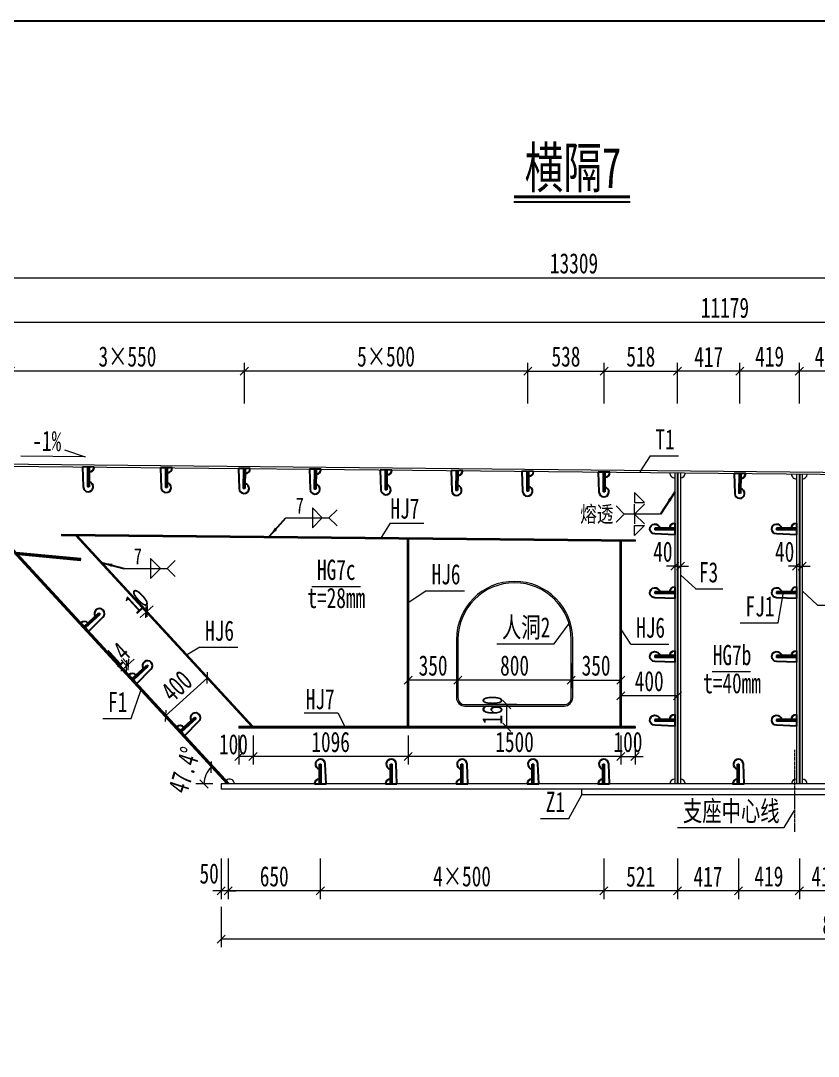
# Model space of a CAD drawing. Header units: millimetres. Extents: x -89049 to 410567, y -307459 to -100425.
# Drawn here: x 194195 to 199822, y -120363 to -113054 of the extents above; entities that cross this region are included whole.
import ezdxf
from ezdxf.enums import TextEntityAlignment as Align

# ---------------------------------------------------------------- set-up
doc = ezdxf.new("R2010")
doc.units = ezdxf.units.MM
doc.linetypes.add('CENTER2', pattern=[28.575, 19.05, -3.175, 3.175, -3.175])
doc.layers.get('Defpoints').update_dxf_attribs({"color": 8})
for name, color, linetype, lineweight in [('Dim', 4, 'Continuous', 15), ('中心线', 2, 'CENTER2', 15), ('文字', 7, 'Continuous', 15), ('标注线及字体', 2, 'Continuous', 15), ('细实线', 4, 'Continuous', 15), ('钢板粗线', 1, 'Continuous', 25), ('钢板细线', 6, 'Continuous', 15)]:
    doc.layers.add(name, color=color, linetype=linetype, lineweight=lineweight)
doc.layers.add('Text', color=4, linetype='Continuous')
doc.styles.add('111', font='', dxfattribs={"width": 0.7})
doc.styles.add('BM_Dim', font='', dxfattribs={"width": 0.85})
doc.styles.add('SMEDI', font='', dxfattribs={"width": 0.75})
doc.styles.get("Standard").update_dxf_attribs({"font": ''})
doc.styles.get('111').set_extended_font_data('仿宋_GB2312')
doc.styles.get('BM_Dim').set_extended_font_data('仿宋_GB2312')
doc.styles.get('SMEDI').set_extended_font_data('仿宋_GB2312')
doc.styles.get('Standard').set_extended_font_data('仿宋_GB2312')
doc.dimstyles.new('200', dxfattribs={"dimscale": 0, "dimtxt": 2.5, "dimasz": 1, "dimexe": 1, "dimexo": 1, "dimgap": 0.6, "dimtad": 1, "dimdec": 0, "dimdsep": 46, "dimtxsty": '111', "dimblk": 'OBLIQUE', "dimcen": 0, "dimclrd": 4, "dimclre": 4, "dimclrt": 4, "dimadec": 1, "dimazin": 2, "dimtfac": 1, "dimtdec": 0, "dimtix": 1, "dimtmove": 2, "dimatfit": 3, "dimfxl": 4, "dimfxlon": 1, "dimtolj": 1, "dimlwd": -1, "dimlwe": -1, "dimarcsym": 0})
doc.dimstyles.new('MSteel_1.0_1.0', dxfattribs={"dimtxt": 3, "dimasz": 1.2, "dimexe": 1, "dimexo": 1, "dimgap": 1, "dimtad": 3, "dimtoh": 1, "dimdec": 0, "dimzin": 0, "dimdsep": 46, "dimtxsty": 'Standard', "dimblk": 'ARCHTICK', "dimcen": 0.09, "dimclrd": 3, "dimclre": 3, "dimadec": 0, "dimazin": 0, "dimtfac": 1, "dimtdec": 4, "dimtofl": 0, "dimtmove": 0, "dimatfit": 3, "dimfxl": 1, "dimtolj": 1, "dimtzin": 0, "dimarcsym": 0})

# ---------------------------------------------------------------- blocks, each defined once
blk = doc.blocks.new('_Oblique')
at = {"color": 0, "linetype": 'ByBlock', "lineweight": -2}
blk.add_line((-0.5, -0.5), (0.5, 0.5), dxfattribs=at)
blk = doc.blocks.new('*D4914')
at = {"layer": 'Defpoints', "color": 0}
for p in [(204754.7, -115182.8), (193572.4, -116176.6), (204754.7, -116183.5)]:
    blk.add_point(p, dxfattribs=at)
at = {"layer": '细实线', "color": 4}
for p, q in [((193572.4, -115411.4), (193572.4, -115125.7)), ((193572.4, -115182.8), (204754.7, -115182.8)), ((204754.7, -115411.4), (204754.7, -115125.7))]:
    blk.add_line(p, q, dxfattribs=at)
at = {"layer": '细实线', "color": 4, "xscale": 57.14285714285715, "yscale": 57.14285714285715, "zscale": 57.14285714285715, "rotation": 180}
blk.add_blockref('_Oblique', (193572.4, -115182.8), dxfattribs=at)
at = {"layer": '细实线', "color": 4, "xscale": 57.14285714285715, "yscale": 57.14285714285715, "zscale": 57.14285714285715}
blk.add_blockref('_Oblique', (204754.7, -115182.8), dxfattribs=at)
at = {"layer": '细实线', "color": 4, "insert": (199163.6, -115080.6), "char_height": 142.86, "attachment_point": 5, "style": '111'}
blk.add_mtext('\\A1;11179', dxfattribs=at)
blk = doc.blocks.new('*D4915')
at = {"layer": 'Defpoints', "color": 0}
for p in [(198829.2, -118763.4), (199258.7, -118763.4), (198829.2, -119195.8)]:
    blk.add_point(p, dxfattribs=at)
at = {"layer": '细实线', "color": 4}
for p, q in [((198829.2, -118967.2), (198829.2, -119252.9)), ((199258.7, -118967.2), (199258.7, -119252.9)), ((199258.7, -119195.8), (198829.2, -119195.8))]:
    blk.add_line(p, q, dxfattribs=at)
at = {"layer": '细实线', "color": 4, "xscale": 57.14285714285715, "yscale": 57.14285714285715, "zscale": 57.14285714285715, "rotation": 180}
blk.add_blockref('_Oblique', (198829.2, -119195.8), dxfattribs=at)
at = {"layer": '细实线', "color": 4, "xscale": 57.14285714285715, "yscale": 57.14285714285715, "zscale": 57.14285714285715}
blk.add_blockref('_Oblique', (199258.7, -119195.8), dxfattribs=at)
at = {"layer": '细实线', "color": 4, "insert": (199044, -119095.1), "char_height": 142.86, "attachment_point": 5, "style": '111'}
blk.add_mtext('\\A1;417', dxfattribs=at)
blk = doc.blocks.new('*D4916')
at = {"layer": 'Defpoints', "color": 0}
for p in [(195608.3, -118844.1), (204365.9, -118844.1), (195608.3, -119536.5)]:
    blk.add_point(p, dxfattribs=at)
at = {"layer": '细实线', "color": 4}
for p, q in [((195608.3, -119308), (195608.3, -119593.7)), ((204365.9, -119308), (204365.9, -119593.7)), ((204365.9, -119536.5), (195608.3, -119536.5))]:
    blk.add_line(p, q, dxfattribs=at)
at = {"layer": '细实线', "color": 4, "xscale": 57.14285714285715, "yscale": 57.14285714285715, "zscale": 57.14285714285715, "rotation": 180}
blk.add_blockref('_Oblique', (195608.3, -119536.5), dxfattribs=at)
at = {"layer": '细实线', "color": 4, "xscale": 57.14285714285715, "yscale": 57.14285714285715, "zscale": 57.14285714285715}
blk.add_blockref('_Oblique', (204365.9, -119536.5), dxfattribs=at)
at = {"layer": '细实线', "color": 4, "insert": (199987.1, -119434.3), "char_height": 142.86, "attachment_point": 5, "style": '111'}
blk.add_mtext('\\A1;8755', dxfattribs=at)
blk = doc.blocks.new('*D4917')
at = {"layer": 'Defpoints', "color": 0}
for p in [(195733.6, -118041), (195833.6, -118041), (195733.6, -118247.3)]:
    blk.add_point(p, dxfattribs=at)
at = {"layer": '细实线', "color": 4}
for p, q in [((195733.6, -118098.2), (195733.6, -118304.5)), ((195833.6, -118098.2), (195833.6, -118304.5)), ((195833.6, -118247.3), (195733.6, -118247.3))]:
    blk.add_line(p, q, dxfattribs=at)
at = {"layer": '细实线', "color": 4, "xscale": 57.14285714285715, "yscale": 57.14285714285715, "zscale": 57.14285714285715, "rotation": 180}
blk.add_blockref('_Oblique', (195733.6, -118247.3), dxfattribs=at)
at = {"layer": '细实线', "color": 4, "xscale": 57.14285714285715, "yscale": 57.14285714285715, "zscale": 57.14285714285715}
blk.add_blockref('_Oblique', (195833.6, -118247.3), dxfattribs=at)
at = {"layer": '细实线', "color": 4, "insert": (195695.6, -118161.6), "char_height": 142.86, "attachment_point": 5, "style": '111'}
blk.add_mtext('\\A1;100', dxfattribs=at)
blk = doc.blocks.new('*D4919')
at = {"layer": 'Defpoints', "color": 0}
for p in [(198308.6, -118763.4), (198829.2, -118763.4), (198308.6, -119195.8)]:
    blk.add_point(p, dxfattribs=at)
at = {"layer": '细实线', "color": 4}
for p, q in [((198308.6, -118967.2), (198308.6, -119252.9)), ((198829.2, -118967.2), (198829.2, -119252.9)), ((198829.2, -119195.8), (198308.6, -119195.8))]:
    blk.add_line(p, q, dxfattribs=at)
at = {"layer": '细实线', "color": 4, "xscale": 57.14285714285715, "yscale": 57.14285714285715, "zscale": 57.14285714285715, "rotation": 180}
blk.add_blockref('_Oblique', (198308.6, -119195.8), dxfattribs=at)
at = {"layer": '细实线', "color": 4, "xscale": 57.14285714285715, "yscale": 57.14285714285715, "zscale": 57.14285714285715}
blk.add_blockref('_Oblique', (198829.2, -119195.8), dxfattribs=at)
at = {"layer": '细实线', "color": 4, "insert": (198568.9, -119095.1), "char_height": 142.86, "attachment_point": 5, "style": '111'}
blk.add_mtext('\\A1;521', dxfattribs=at)
blk = doc.blocks.new('14-160加劲 有过焊孔')
at = {"layer": 'Defpoints'}
blk.add_line((38609.4, 31489.3), (38609.4, 31629.3), dxfattribs=at)
at = {"layer": '钢板粗线', "color": 7}
for p, q in [((38603.4, 31489.3), (38603.4, 31629.3)), ((38603.4, 31629.3), (38615.4, 31629.3)), ((38615.4, 31489.3), (38615.4, 31629.3)), ((38650.4, 31489.3), (38644.3, 31630.8)), ((38568.4, 31489.3), (38650.4, 31489.3))]:
    blk.add_line(p, q, dxfattribs=at)
for centre, start, end in [((38609.4, 31629.3), 2.44105, 260.12911), ((38603.4, 31489.3), 90, 180)]:
    blk.add_arc(centre, 35, start, end, dxfattribs=at)
blk = doc.blocks.new('*D4921')
at = {"layer": 'Defpoints', "color": 0}
for p in [(194952.5, -117597.4), (194953, -117618.7), (194963.3, -117609.3)]:
    blk.add_point(p, dxfattribs=at)
at = {"layer": '细实线', "color": 4}
for p, q in [((194942.1, -117606.8), (194903.7, -117564.6)), ((194952.5, -117597.4), (194914, -117555.2)), ((194952.5, -117597.4), (194994.8, -117559)), ((194942.1, -117606.8), (194899.9, -117645.3)), ((194942.1, -117606.8), (194952.5, -117597.4))]:
    blk.add_line(p, q, dxfattribs=at)
at = {"layer": '细实线', "color": 4, "xscale": 57.14285714285715, "yscale": 57.14285714285715, "zscale": 57.14285714285715}
for p, rotation in [((194942.1, -117606.8), 42.30941180379739), ((194952.5, -117597.4), 222.3094118037974)]:
    blk.add_blockref('_Oblique', p, dxfattribs=dict(at, rotation=rotation))
at = {"layer": '细实线', "color": 4, "insert": (194879.5, -117527.7), "char_height": 142.86, "attachment_point": 5, "rotation": 42.30941, "style": '111'}
blk.add_mtext('\\A1;14', dxfattribs=at)
blk = doc.blocks.new('*D4922')
at = {"layer": 'Defpoints', "color": 0}
for p in [(195086, -117221.8), (195096.6, -117248.3), (195104, -117241.6)]:
    blk.add_point(p, dxfattribs=at)
at = {"layer": '细实线', "color": 4}
for p, q in [((195078.6, -117228.5), (195036.4, -117267)), ((195078.6, -117228.5), (195040.1, -117186.3)), ((195086, -117221.8), (195047.5, -117179.5)), ((195078.6, -117228.5), (195086, -117221.8)), ((195086, -117221.8), (195128.3, -117183.3))]:
    blk.add_line(p, q, dxfattribs=at)
at = {"layer": '细实线', "color": 4, "xscale": 57.14285714285715, "yscale": 57.14285714285715, "zscale": 57.14285714285715}
for p, rotation in [((195078.6, -117228.5), 42.31909851144874), ((195086, -117221.8), 222.3190985114487)]:
    blk.add_blockref('_Oblique', p, dxfattribs=dict(at, rotation=rotation))
at = {"layer": '细实线', "color": 4, "insert": (195013.5, -117149.6), "char_height": 142.86, "attachment_point": 5, "rotation": 42.3191, "style": '111'}
blk.add_mtext('\\A1;10', dxfattribs=at)
blk = doc.blocks.new('*D4923')
at = {"layer": 'Defpoints', "color": 0}
for p in [(195511.6, -117691.1), (195552.5, -117736), (195256.8, -118005.2)]:
    blk.add_point(p, dxfattribs=at)
at = {"layer": '细实线', "color": 4}
for p, q in [((195514, -117693.7), (195473.1, -117648.8)), ((195215.9, -117960.3), (195511.6, -117691.1)), ((195218.3, -117962.9), (195177.4, -117918))]:
    blk.add_line(p, q, dxfattribs=at)
at = {"layer": '细实线', "color": 4, "xscale": 57.14285714285715, "yscale": 57.14285714285715, "zscale": 57.14285714285715}
for p, rotation in [((195511.6, -117691.1), 42.31909851127224), ((195215.9, -117960.3), 222.3190985112722)]:
    blk.add_blockref('_Oblique', p, dxfattribs=dict(at, rotation=rotation))
at = {"layer": '细实线', "color": 4, "insert": (195294.9, -117750.1), "char_height": 142.86, "attachment_point": 5, "rotation": 42.3191, "style": '111'}
blk.add_mtext('\\A1;400', dxfattribs=at)
blk = doc.blocks.new('*D4926')
at = {"layer": 'Defpoints', "color": 0}
for p in [(204754.7, -114869.5), (191442.4, -116169.7), (204754.7, -116183.5)]:
    blk.add_point(p, dxfattribs=at)
at = {"layer": '细实线', "color": 4}
for p, q in [((191442.4, -115098.1), (191442.4, -114812.4)), ((204754.7, -115098.1), (204754.7, -114812.4)), ((191442.4, -114869.5), (204754.7, -114869.5))]:
    blk.add_line(p, q, dxfattribs=at)
at = {"layer": '细实线', "color": 4, "xscale": 57.14285714285715, "yscale": 57.14285714285715, "zscale": 57.14285714285715, "rotation": 180}
blk.add_blockref('_Oblique', (191442.4, -114869.5), dxfattribs=at)
at = {"layer": '细实线', "color": 4, "xscale": 57.14285714285715, "yscale": 57.14285714285715, "zscale": 57.14285714285715}
blk.add_blockref('_Oblique', (204754.7, -114869.5), dxfattribs=at)
at = {"layer": '细实线', "color": 4, "insert": (198098.6, -114767.3), "char_height": 142.86, "attachment_point": 5, "style": '111'}
blk.add_mtext('\\A1;13309', dxfattribs=at)
blk = doc.blocks.new('*D4927')
at = {"layer": 'Defpoints', "color": 0}
for p in [(196929.2, -118041), (198429.2, -118041), (196929.2, -118247.3)]:
    blk.add_point(p, dxfattribs=at)
at = {"layer": '细实线', "color": 4}
for p, q in [((196929.2, -118098.2), (196929.2, -118304.5)), ((198429.2, -118098.2), (198429.2, -118304.5)), ((198429.2, -118247.3), (196929.2, -118247.3))]:
    blk.add_line(p, q, dxfattribs=at)
at = {"layer": '细实线', "color": 4, "xscale": 57.14285714285715, "yscale": 57.14285714285715, "zscale": 57.14285714285715, "rotation": 180}
blk.add_blockref('_Oblique', (196929.2, -118247.3), dxfattribs=at)
at = {"layer": '细实线', "color": 4, "xscale": 57.14285714285715, "yscale": 57.14285714285715, "zscale": 57.14285714285715}
blk.add_blockref('_Oblique', (198429.2, -118247.3), dxfattribs=at)
at = {"layer": '细实线', "color": 4, "insert": (197679.2, -118145.1), "char_height": 142.86, "attachment_point": 5, "style": '111'}
blk.add_mtext('\\A1;1500', dxfattribs=at)
blk = doc.blocks.new('*D4928')
at = {"layer": 'Defpoints', "color": 0}
for p in [(198429.2, -118041), (198529.2, -118041), (198529.2, -118247.3)]:
    blk.add_point(p, dxfattribs=at)
at = {"layer": '细实线', "color": 4}
for p, q in [((198429.2, -118098.2), (198429.2, -118304.5)), ((198529.2, -118098.2), (198529.2, -118304.5)), ((198429.2, -118247.3), (198372.1, -118247.3)), ((198429.2, -118247.3), (198529.2, -118247.3)), ((198529.2, -118247.3), (198586.3, -118247.3))]:
    blk.add_line(p, q, dxfattribs=at)
at = {"layer": '细实线', "color": 4, "xscale": 57.14285714285715, "yscale": 57.14285714285715, "zscale": 57.14285714285715}
blk.add_blockref('_Oblique', (198429.2, -118247.3), dxfattribs=at)
at = {"layer": '细实线', "color": 4, "xscale": 57.14285714285715, "yscale": 57.14285714285715, "zscale": 57.14285714285715, "rotation": 180}
blk.add_blockref('_Oblique', (198529.2, -118247.3), dxfattribs=at)
at = {"layer": '细实线', "color": 4, "insert": (198479.2, -118145.1), "char_height": 142.86, "attachment_point": 5, "style": '111'}
blk.add_mtext('\\A1;100', dxfattribs=at)
blk = doc.blocks.new('*D4929')
at = {"layer": 'Defpoints', "color": 0}
for p in [(198079.3, -117540.4), (198429.2, -117532.5), (198429.2, -117708)]:
    blk.add_point(p, dxfattribs=at)
at = {"layer": '细实线', "color": 4}
for p, q in [((198429.2, -117589.6), (198429.2, -117765.1)), ((198079.3, -117597.5), (198079.3, -117765.1)), ((198079.3, -117708), (198429.2, -117708))]:
    blk.add_line(p, q, dxfattribs=at)
at = {"layer": '细实线', "color": 4, "xscale": 57.14285714285715, "yscale": 57.14285714285715, "zscale": 57.14285714285715, "rotation": 180}
blk.add_blockref('_Oblique', (198079.3, -117708), dxfattribs=at)
at = {"layer": '细实线', "color": 4, "xscale": 57.14285714285715, "yscale": 57.14285714285715, "zscale": 57.14285714285715}
blk.add_blockref('_Oblique', (198429.2, -117708), dxfattribs=at)
at = {"layer": '细实线', "color": 4, "insert": (198254.3, -117605.7), "char_height": 142.86, "attachment_point": 5, "style": '111'}
blk.add_mtext('\\A1;350', dxfattribs=at)
blk = doc.blocks.new('*D4930')
at = {"layer": 'Defpoints', "color": 0}
for p in [(197279.3, -117540.6), (198079.3, -117534.3), (197279.3, -117708)]:
    blk.add_point(p, dxfattribs=at)
at = {"layer": '细实线', "color": 4}
for p, q in [((198079.3, -117591.5), (198079.3, -117765.1)), ((197279.3, -117597.8), (197279.3, -117765.1)), ((198079.3, -117708), (197279.3, -117708))]:
    blk.add_line(p, q, dxfattribs=at)
at = {"layer": '细实线', "color": 4, "xscale": 57.14285714285715, "yscale": 57.14285714285715, "zscale": 57.14285714285715, "rotation": 180}
blk.add_blockref('_Oblique', (197279.3, -117708), dxfattribs=at)
at = {"layer": '细实线', "color": 4, "xscale": 57.14285714285715, "yscale": 57.14285714285715, "zscale": 57.14285714285715}
blk.add_blockref('_Oblique', (198079.3, -117708), dxfattribs=at)
at = {"layer": '细实线', "color": 4, "insert": (197679.3, -117605.7), "char_height": 142.86, "attachment_point": 5, "style": '111'}
blk.add_mtext('\\A1;800', dxfattribs=at)
blk = doc.blocks.new('*D4931')
at = {"layer": 'Defpoints', "color": 0}
for p in [(196929.2, -117537.7), (197279.3, -117540.6), (196929.2, -117708)]:
    blk.add_point(p, dxfattribs=at)
at = {"layer": '细实线', "color": 4}
for p, q in [((196929.2, -117594.9), (196929.2, -117765.1)), ((197279.3, -117597.8), (197279.3, -117765.1)), ((197279.3, -117708), (196929.2, -117708))]:
    blk.add_line(p, q, dxfattribs=at)
at = {"layer": '细实线', "color": 4, "xscale": 57.14285714285715, "yscale": 57.14285714285715, "zscale": 57.14285714285715, "rotation": 180}
blk.add_blockref('_Oblique', (196929.2, -117708), dxfattribs=at)
at = {"layer": '细实线', "color": 4, "xscale": 57.14285714285715, "yscale": 57.14285714285715, "zscale": 57.14285714285715}
blk.add_blockref('_Oblique', (197279.3, -117708), dxfattribs=at)
at = {"layer": '细实线', "color": 4, "insert": (197104.3, -117605.7), "char_height": 142.86, "attachment_point": 5, "style": '111'}
blk.add_mtext('\\A1;350', dxfattribs=at)
blk = doc.blocks.new('*D4932')
at = {"layer": 'Defpoints', "color": 0}
for p in [(198429.2, -117555.7), (198829.2, -117588), (198429.2, -117818.1)]:
    blk.add_point(p, dxfattribs=at)
at = {"layer": '细实线', "color": 4}
for p, q in [((198429.2, -117612.9), (198429.2, -117875.3)), ((198829.2, -117645.1), (198829.2, -117875.3)), ((198829.2, -117818.1), (198429.2, -117818.1))]:
    blk.add_line(p, q, dxfattribs=at)
at = {"layer": '细实线', "color": 4, "xscale": 57.14285714285715, "yscale": 57.14285714285715, "zscale": 57.14285714285715, "rotation": 180}
blk.add_blockref('_Oblique', (198429.2, -117818.1), dxfattribs=at)
at = {"layer": '细实线', "color": 4, "xscale": 57.14285714285715, "yscale": 57.14285714285715, "zscale": 57.14285714285715}
blk.add_blockref('_Oblique', (198829.2, -117818.1), dxfattribs=at)
at = {"layer": '细实线', "color": 4, "insert": (198629.2, -117715.9), "char_height": 142.86, "attachment_point": 5, "style": '111'}
blk.add_mtext('\\A1;400', dxfattribs=at)
blk = doc.blocks.new('*D4952')
at = {"layer": 'Defpoints', "color": 0}
for p in [(194122.4, -115526.9), (194122.4, -116198.8), (195772.5, -116215.3)]:
    blk.add_point(p, dxfattribs=at)
at = {"layer": '细实线', "color": 4}
for p, q in [((194122.4, -115755.4), (194122.4, -115469.7)), ((195772.5, -115755.4), (195772.5, -115469.7)), ((195772.5, -115526.9), (194122.4, -115526.9))]:
    blk.add_line(p, q, dxfattribs=at)
at = {"layer": '细实线', "color": 4, "xscale": 57.14285714285715, "yscale": 57.14285714285715, "zscale": 57.14285714285715, "rotation": 180}
blk.add_blockref('_Oblique', (194122.4, -115526.9), dxfattribs=at)
at = {"layer": '细实线', "color": 4, "xscale": 57.14285714285715, "yscale": 57.14285714285715, "zscale": 57.14285714285715}
blk.add_blockref('_Oblique', (195772.5, -115526.9), dxfattribs=at)
at = {"layer": '细实线', "color": 4, "insert": (194947.5, -115424.6), "char_height": 142.86, "attachment_point": 5, "style": '111'}
blk.add_mtext('\\A1;3×550', dxfattribs=at)
blk = doc.blocks.new('12-140加劲 有过焊孔')
at = {"layer": 'Defpoints'}
blk.add_line((0, 0), (0, 140), dxfattribs=at)
at = {"layer": '钢板粗线', "color": 7}
for p, q in [((-6, 0), (-6, 140)), ((-6, 140), (6, 140)), ((6, 0), (6, 140)), ((41, 0), (35, 141.5)), ((-41, 0), (41, 0))]:
    blk.add_line(p, q, dxfattribs=at)
for centre, start, end in [((0, 140), 2.44105, 260.12911), ((-6, 0), 90, 180)]:
    blk.add_arc(centre, 35, start, end, dxfattribs=at)
blk = doc.blocks.new('*D4962')
at = {"layer": 'Defpoints', "color": 0}
for p in [(199668.5, -116849.5), (199708.5, -116856.8), (199708.5, -116904.4)]:
    blk.add_point(p, dxfattribs=at)
at = {"layer": '细实线', "color": 4}
for p, q in [((199668.5, -116904.4), (199611.4, -116904.4)), ((199668.5, -116904.4), (199668.5, -116961.5)), ((199668.5, -116904.4), (199708.5, -116904.4)), ((199708.5, -116904.4), (199708.5, -116961.5)), ((199708.5, -116904.4), (199765.7, -116904.4))]:
    blk.add_line(p, q, dxfattribs=at)
at = {"layer": '细实线', "color": 4, "xscale": 57.14285714285715, "yscale": 57.14285714285715, "zscale": 57.14285714285715}
blk.add_blockref('_Oblique', (199668.5, -116904.4), dxfattribs=at)
at = {"layer": '细实线', "color": 4, "xscale": 57.14285714285715, "yscale": 57.14285714285715, "zscale": 57.14285714285715, "rotation": 180}
blk.add_blockref('_Oblique', (199708.5, -116904.4), dxfattribs=at)
at = {"layer": '细实线', "color": 4, "insert": (199585, -116802.1), "char_height": 142.86, "attachment_point": 5, "style": '111'}
blk.add_mtext('\\A1;40', dxfattribs=at)
blk = doc.blocks.new('*D4964')
at = {"layer": 'Defpoints', "color": 0}
for p in [(199688.5, -118763.4), (200062.7, -118763.4), (199688.5, -119195.8)]:
    blk.add_point(p, dxfattribs=at)
at = {"layer": '细实线', "color": 4}
for p, q in [((199688.5, -118967.2), (199688.5, -119252.9)), ((200062.7, -118967.2), (200062.7, -119252.9)), ((200062.7, -119195.8), (199688.5, -119195.8))]:
    blk.add_line(p, q, dxfattribs=at)
at = {"layer": '细实线', "color": 4, "xscale": 57.14285714285715, "yscale": 57.14285714285715, "zscale": 57.14285714285715, "rotation": 180}
blk.add_blockref('_Oblique', (199688.5, -119195.8), dxfattribs=at)
at = {"layer": '细实线', "color": 4, "xscale": 57.14285714285715, "yscale": 57.14285714285715, "zscale": 57.14285714285715}
blk.add_blockref('_Oblique', (200062.7, -119195.8), dxfattribs=at)
at = {"layer": '细实线', "color": 4, "insert": (199875.6, -119093.5), "char_height": 142.86, "attachment_point": 5, "style": '111'}
blk.add_mtext('\\A1;419', dxfattribs=at)
blk = doc.blocks.new('*D4965')
at = {"layer": 'Defpoints', "color": 0}
for p in [(199258.7, -118763.4), (199688.5, -118763.4), (199258.7, -119195.8)]:
    blk.add_point(p, dxfattribs=at)
at = {"layer": '细实线', "color": 4}
for p, q in [((199258.7, -118967.2), (199258.7, -119252.9)), ((199688.5, -118967.2), (199688.5, -119252.9)), ((199688.5, -119195.8), (199258.7, -119195.8))]:
    blk.add_line(p, q, dxfattribs=at)
at = {"layer": '细实线', "color": 4, "xscale": 57.14285714285715, "yscale": 57.14285714285715, "zscale": 57.14285714285715, "rotation": 180}
blk.add_blockref('_Oblique', (199258.7, -119195.8), dxfattribs=at)
at = {"layer": '细实线', "color": 4, "xscale": 57.14285714285715, "yscale": 57.14285714285715, "zscale": 57.14285714285715}
blk.add_blockref('_Oblique', (199688.5, -119195.8), dxfattribs=at)
at = {"layer": '细实线', "color": 4, "insert": (199473.6, -119093.5), "char_height": 142.86, "attachment_point": 5, "style": '111'}
blk.add_mtext('\\A1;419', dxfattribs=at)
blk = doc.blocks.new('*D4966')
at = {"layer": 'Defpoints', "color": 0}
for p in [(195608.3, -118763.4), (195658.3, -118763.4), (195608.3, -119195.8)]:
    blk.add_point(p, dxfattribs=at)
at = {"layer": '细实线', "color": 4}
for p, q in [((195608.3, -118967.2), (195608.3, -119252.9)), ((195658.3, -118967.2), (195658.3, -119252.9)), ((195608.3, -119195.8), (195551.1, -119195.8)), ((195658.3, -119195.8), (195608.3, -119195.8)), ((195658.3, -119195.8), (195715.4, -119195.8))]:
    blk.add_line(p, q, dxfattribs=at)
at = {"layer": '细实线', "color": 4, "xscale": 57.14285714285715, "yscale": 57.14285714285715, "zscale": 57.14285714285715}
blk.add_blockref('_Oblique', (195608.3, -119195.8), dxfattribs=at)
at = {"layer": '细实线', "color": 4, "xscale": 57.14285714285715, "yscale": 57.14285714285715, "zscale": 57.14285714285715, "rotation": 180}
blk.add_blockref('_Oblique', (195658.3, -119195.8), dxfattribs=at)
at = {"layer": '细实线', "color": 4, "insert": (195524.2, -119073.4), "char_height": 142.86, "attachment_point": 5, "style": '111'}
blk.add_mtext('\\A1;50', dxfattribs=at)
blk = doc.blocks.new('*D4967')
at = {"layer": 'Defpoints', "color": 0}
for p in [(198809.2, -116849.5), (198849.2, -116856.8), (198849.2, -116904.4)]:
    blk.add_point(p, dxfattribs=at)
at = {"layer": '细实线', "color": 4}
for p, q in [((198809.2, -116904.4), (198752.1, -116904.4)), ((198809.2, -116904.4), (198809.2, -116961.5)), ((198809.2, -116904.4), (198849.2, -116904.4)), ((198849.2, -116904.4), (198849.2, -116961.5)), ((198849.2, -116904.4), (198906.3, -116904.4))]:
    blk.add_line(p, q, dxfattribs=at)
at = {"layer": '细实线', "color": 4, "xscale": 57.14285714285715, "yscale": 57.14285714285715, "zscale": 57.14285714285715}
blk.add_blockref('_Oblique', (198809.2, -116904.4), dxfattribs=at)
at = {"layer": '细实线', "color": 4, "xscale": 57.14285714285715, "yscale": 57.14285714285715, "zscale": 57.14285714285715, "rotation": 180}
blk.add_blockref('_Oblique', (198849.2, -116904.4), dxfattribs=at)
at = {"layer": '细实线', "color": 4, "insert": (198725.6, -116802.1), "char_height": 142.86, "attachment_point": 5, "style": '111'}
blk.add_mtext('\\A1;40', dxfattribs=at)
blk = doc.blocks.new('*D4968')
at = {"layer": 'Defpoints', "color": 0}
for p in [(195833.6, -118041), (196929.2, -118041), (195833.6, -118247.3)]:
    blk.add_point(p, dxfattribs=at)
at = {"layer": '细实线', "color": 4}
for p, q in [((195833.6, -118098.2), (195833.6, -118304.5)), ((196929.2, -118098.2), (196929.2, -118304.5)), ((196929.2, -118247.3), (195833.6, -118247.3))]:
    blk.add_line(p, q, dxfattribs=at)
at = {"layer": '细实线', "color": 4, "xscale": 57.14285714285715, "yscale": 57.14285714285715, "zscale": 57.14285714285715, "rotation": 180}
blk.add_blockref('_Oblique', (195833.6, -118247.3), dxfattribs=at)
at = {"layer": '细实线', "color": 4, "xscale": 57.14285714285715, "yscale": 57.14285714285715, "zscale": 57.14285714285715}
blk.add_blockref('_Oblique', (196929.2, -118247.3), dxfattribs=at)
at = {"layer": '细实线', "color": 4, "insert": (196381.4, -118145.1), "char_height": 142.86, "attachment_point": 5, "style": '111'}
blk.add_mtext('\\A1;1096', dxfattribs=at)
blk = doc.blocks.new('*D4973')
at = {"layer": 'Defpoints', "color": 0}
for p in [(195772.4, -115526.9), (195772.4, -116215.3), (197772.4, -116234.7)]:
    blk.add_point(p, dxfattribs=at)
at = {"layer": '细实线', "color": 4}
for p, q in [((195772.4, -115755.4), (195772.4, -115469.7)), ((197772.4, -115755.4), (197772.4, -115469.7)), ((197772.4, -115526.9), (195772.4, -115526.9))]:
    blk.add_line(p, q, dxfattribs=at)
at = {"layer": '细实线', "color": 4, "xscale": 57.14285714285715, "yscale": 57.14285714285715, "zscale": 57.14285714285715, "rotation": 180}
blk.add_blockref('_Oblique', (195772.4, -115526.9), dxfattribs=at)
at = {"layer": '细实线', "color": 4, "xscale": 57.14285714285715, "yscale": 57.14285714285715, "zscale": 57.14285714285715}
blk.add_blockref('_Oblique', (197772.4, -115526.9), dxfattribs=at)
at = {"layer": '细实线', "color": 4, "insert": (196772.4, -115424.6), "char_height": 142.86, "attachment_point": 5, "style": '111'}
blk.add_mtext('\\A1;5×500', dxfattribs=at)
blk = doc.blocks.new('*D4974')
at = {"layer": 'Defpoints', "color": 0}
for p in [(195658.3, -118763.4), (196308.6, -118763.4), (195658.3, -119195.8)]:
    blk.add_point(p, dxfattribs=at)
at = {"layer": '细实线', "color": 4}
for p, q in [((195658.3, -118967.2), (195658.3, -119252.9)), ((196308.6, -118967.2), (196308.6, -119252.9)), ((196308.6, -119195.8), (195658.3, -119195.8))]:
    blk.add_line(p, q, dxfattribs=at)
at = {"layer": '细实线', "color": 4, "xscale": 57.14285714285715, "yscale": 57.14285714285715, "zscale": 57.14285714285715, "rotation": 180}
blk.add_blockref('_Oblique', (195658.3, -119195.8), dxfattribs=at)
at = {"layer": '细实线', "color": 4, "xscale": 57.14285714285715, "yscale": 57.14285714285715, "zscale": 57.14285714285715}
blk.add_blockref('_Oblique', (196308.6, -119195.8), dxfattribs=at)
at = {"layer": '细实线', "color": 4, "insert": (195983.4, -119093.5), "char_height": 142.86, "attachment_point": 5, "style": '111'}
blk.add_mtext('\\A1;650', dxfattribs=at)
blk = doc.blocks.new('*D4975')
at = {"layer": 'Defpoints', "color": 0}
for p in [(196308.6, -118763.4), (198308.6, -118763.4), (196308.6, -119195.8)]:
    blk.add_point(p, dxfattribs=at)
at = {"layer": '细实线', "color": 4}
for p, q in [((196308.6, -118967.2), (196308.6, -119252.9)), ((198308.6, -118967.2), (198308.6, -119252.9)), ((198308.6, -119195.8), (196308.6, -119195.8))]:
    blk.add_line(p, q, dxfattribs=at)
at = {"layer": '细实线', "color": 4, "xscale": 57.14285714285715, "yscale": 57.14285714285715, "zscale": 57.14285714285715, "rotation": 180}
blk.add_blockref('_Oblique', (196308.6, -119195.8), dxfattribs=at)
at = {"layer": '细实线', "color": 4, "xscale": 57.14285714285715, "yscale": 57.14285714285715, "zscale": 57.14285714285715}
blk.add_blockref('_Oblique', (198308.6, -119195.8), dxfattribs=at)
at = {"layer": '细实线', "color": 4, "insert": (197308.6, -119093.5), "char_height": 142.86, "attachment_point": 5, "style": '111'}
blk.add_mtext('\\A1;4×500', dxfattribs=at)
blk = doc.blocks.new('*D4976')
at = {"layer": 'Defpoints', "color": 0}
for p in [(198829.2, -115526.9), (198310.8, -116240.1), (198829.2, -116258.1)]:
    blk.add_point(p, dxfattribs=at)
at = {"layer": '细实线', "color": 4}
for p, q in [((198310.8, -115755.4), (198310.8, -115469.7)), ((198829.2, -115755.4), (198829.2, -115469.7)), ((198310.8, -115526.9), (198829.2, -115526.9))]:
    blk.add_line(p, q, dxfattribs=at)
at = {"layer": '细实线', "color": 4, "xscale": 57.14285714285715, "yscale": 57.14285714285715, "zscale": 57.14285714285715, "rotation": 180}
blk.add_blockref('_Oblique', (198310.8, -115526.9), dxfattribs=at)
at = {"layer": '细实线', "color": 4, "xscale": 57.14285714285715, "yscale": 57.14285714285715, "zscale": 57.14285714285715}
blk.add_blockref('_Oblique', (198829.2, -115526.9), dxfattribs=at)
at = {"layer": '细实线', "color": 4, "insert": (198570, -115424.6), "char_height": 142.86, "attachment_point": 5, "style": '111'}
blk.add_mtext('\\A1;518', dxfattribs=at)
blk = doc.blocks.new('*D4983')
at = {"layer": 'Defpoints', "color": 0}
for p in [(198310.8, -115526.9), (197772.4, -116234.7), (198310.8, -116240.1)]:
    blk.add_point(p, dxfattribs=at)
at = {"layer": '细实线', "color": 4}
for p, q in [((197772.4, -115755.4), (197772.4, -115469.7)), ((198310.8, -115755.4), (198310.8, -115469.7)), ((197772.4, -115526.9), (198310.8, -115526.9))]:
    blk.add_line(p, q, dxfattribs=at)
at = {"layer": '细实线', "color": 4, "xscale": 57.14285714285715, "yscale": 57.14285714285715, "zscale": 57.14285714285715, "rotation": 180}
blk.add_blockref('_Oblique', (197772.4, -115526.9), dxfattribs=at)
at = {"layer": '细实线', "color": 4, "xscale": 57.14285714285715, "yscale": 57.14285714285715, "zscale": 57.14285714285715}
blk.add_blockref('_Oblique', (198310.8, -115526.9), dxfattribs=at)
at = {"layer": '细实线', "color": 4, "insert": (198041.6, -115424.6), "char_height": 142.86, "attachment_point": 5, "style": '111'}
blk.add_mtext('\\A1;538', dxfattribs=at)
blk = doc.blocks.new('*D4984')
at = {"layer": 'Defpoints', "color": 0}
for p in [(199688.5, -115526.9), (199688.5, -116258.1), (200108.2, -116262.3)]:
    blk.add_point(p, dxfattribs=at)
at = {"layer": '细实线', "color": 4}
for p, q in [((199688.5, -115755.4), (199688.5, -115469.7)), ((200108.2, -115755.4), (200108.2, -115469.7)), ((200108.2, -115526.9), (199688.5, -115526.9))]:
    blk.add_line(p, q, dxfattribs=at)
at = {"layer": '细实线', "color": 4, "xscale": 57.14285714285715, "yscale": 57.14285714285715, "zscale": 57.14285714285715, "rotation": 180}
blk.add_blockref('_Oblique', (199688.5, -115526.9), dxfattribs=at)
at = {"layer": '细实线', "color": 4, "xscale": 57.14285714285715, "yscale": 57.14285714285715, "zscale": 57.14285714285715}
blk.add_blockref('_Oblique', (200108.2, -115526.9), dxfattribs=at)
at = {"layer": '细实线', "color": 4, "insert": (199898.3, -115424.6), "char_height": 142.86, "attachment_point": 5, "style": '111'}
blk.add_mtext('\\A1;419', dxfattribs=at)
blk = doc.blocks.new('*D4985')
at = {"layer": 'Defpoints', "color": 0}
for p in [(199268.9, -115526.9), (199268.9, -116258.1), (199688.5, -116262.3)]:
    blk.add_point(p, dxfattribs=at)
at = {"layer": '细实线', "color": 4}
for p, q in [((199268.9, -115755.4), (199268.9, -115469.7)), ((199688.5, -115755.4), (199688.5, -115469.7)), ((199688.5, -115526.9), (199268.9, -115526.9))]:
    blk.add_line(p, q, dxfattribs=at)
at = {"layer": '细实线', "color": 4, "xscale": 57.14285714285715, "yscale": 57.14285714285715, "zscale": 57.14285714285715, "rotation": 180}
blk.add_blockref('_Oblique', (199268.9, -115526.9), dxfattribs=at)
at = {"layer": '细实线', "color": 4, "xscale": 57.14285714285715, "yscale": 57.14285714285715, "zscale": 57.14285714285715}
blk.add_blockref('_Oblique', (199688.5, -115526.9), dxfattribs=at)
at = {"layer": '细实线', "color": 4, "insert": (199478.7, -115424.6), "char_height": 142.86, "attachment_point": 5, "style": '111'}
blk.add_mtext('\\A1;419', dxfattribs=at)
blk = doc.blocks.new('*D4986')
at = {"layer": 'Defpoints', "color": 0}
for p in [(198829.2, -115526.9), (198829.2, -116258.1), (199268.9, -116262.3)]:
    blk.add_point(p, dxfattribs=at)
at = {"layer": '细实线', "color": 4}
for p, q in [((198829.2, -115755.4), (198829.2, -115469.7)), ((199268.9, -115755.4), (199268.9, -115469.7)), ((199268.9, -115526.9), (198829.2, -115526.9))]:
    blk.add_line(p, q, dxfattribs=at)
at = {"layer": '细实线', "color": 4, "xscale": 57.14285714285715, "yscale": 57.14285714285715, "zscale": 57.14285714285715, "rotation": 180}
blk.add_blockref('_Oblique', (198829.2, -115526.9), dxfattribs=at)
at = {"layer": '细实线', "color": 4, "xscale": 57.14285714285715, "yscale": 57.14285714285715, "zscale": 57.14285714285715}
blk.add_blockref('_Oblique', (199268.9, -115526.9), dxfattribs=at)
at = {"layer": '细实线', "color": 4, "insert": (199049, -115426.2), "char_height": 142.86, "attachment_point": 5, "style": '111'}
blk.add_mtext('\\A1;417', dxfattribs=at)
blk = doc.blocks.new('全融透2')
at = {"layer": 'Dim'}
blk.add_line((0, 0), (-4.48, 0), dxfattribs=at)
for points in [[(-3.23, 2.65), (-3.23, 1.41), (-2, 1.41)], [(-3.23, -2.65), (-3.23, -1.41), (-2, -1.41)]]:
    blk.add_lwpolyline(points, close=True, dxfattribs=at)
for points in [[(-5.48, 1), (-4.48, 0), (-5.48, -1)], [(-2, 1.21), (-3.23, 0), (-3.23, 1.21)], [(-2, -1.21), (-3.23, 0), (-3.23, -1.21)]]:
    blk.add_lwpolyline(points, dxfattribs=at)
at = {"layer": 'Text', "style": 'SMEDI', "width": 0.75}
blk.add_text('熔透', height=2, dxfattribs=at).set_placement((-9.92, 0), align=Align.MIDDLE_LEFT)
blk = doc.blocks.new('_ArchTick')
at = {"color": 0, "linetype": 'ByBlock', "const_width": 0.15}
blk.add_lwpolyline([(-0.5, -0.5), (0.5, 0.5)], dxfattribs=at)
blk = doc.blocks.new('*D4987')
at = {"layer": 'Defpoints', "color": 0}
for p in [(197624.6, -117881), (197751.5, -117881), (197751.5, -118041)]:
    blk.add_point(p, dxfattribs=at)
at = {"layer": '细实线', "color": 4}
for p, q in [((197694.3, -117881), (197567.4, -117881)), ((197624.6, -118041), (197624.6, -117881)), ((197694.3, -118041), (197567.4, -118041))]:
    blk.add_line(p, q, dxfattribs=at)
at = {"layer": '细实线', "color": 4, "xscale": 57.14285714285715, "yscale": 57.14285714285715, "zscale": 57.14285714285715}
for p, rotation in [((197624.6, -117881), 90), ((197624.6, -118041), 270)]:
    blk.add_blockref('_Oblique', p, dxfattribs=dict(at, rotation=rotation))
at = {"layer": '细实线', "color": 4, "insert": (197522.3, -117919.1), "char_height": 142.86, "attachment_point": 5, "rotation": 90, "style": '111'}
blk.add_mtext('\\A1;160', dxfattribs=at)
blk = doc.blocks.new('*D4990')
at = {"layer": 'Defpoints', "color": 0}
for p in [(193593, -116209.3), (195490, -118413.2), (195608.3, -118441), (195648.7, -118441), (202721.6, -118441)]:
    blk.add_point(p, dxfattribs=at)
at = {"layer": '细实线', "color": 4}
blk.add_line((195551.1, -118441), (195430.4, -118441), dxfattribs=at)
blk.add_arc((195648.7, -118441), 161.2, 132.64892, 180, dxfattribs=at)
at = {"layer": '细实线', "color": 4, "xscale": 57.14285714285715, "yscale": 57.14285714285715, "zscale": 57.14285714285715}
for p, rotation in [((195539.5, -118322.5), 42.64891912976118), ((195487.5, -118441), 270)]:
    blk.add_blockref('_Oblique', p, dxfattribs=dict(at, rotation=rotation))
at = {"layer": '细实线', "color": 4, "insert": (195350, -118343.2), "char_height": 142.857, "attachment_point": 5, "rotation": 71.85434, "style": '111'}
blk.add_mtext('\\A1;47.4%%d', dxfattribs=at)
blk = doc.blocks.new('角焊缝2')
at = {"layer": 'Dim'}
blk.add_line((-3138.01, 370.22), (-3132.7, 370.22), dxfattribs=at)
blk.add_lwpolyline([(-3134.75, 371.45), (-3134.75, 368.99), (-3133.52, 370.22)], close=True, dxfattribs=at)
blk.add_lwpolyline([(-3131.7, 369.22), (-3132.7, 370.22), (-3131.7, 371.22)], dxfattribs=at)

msp = doc.modelspace()

# ---------------------------------------------------------------- linework, layer by layer
at = {"color": 4}
msp.add_line((197674.7, -114331.3), (198494.3, -114331.3), dxfattribs=at)
at = {"color": 6, "const_width": 20.6, "elevation": 0}
msp.add_lwpolyline([(197674.7, -114297.1), (198494.3, -114297.1)], dxfattribs=at)
at = {"layer": 'Defpoints'}
for p, q in [((193572.4, -116176.6), (195658.3, -118441)), ((194582.5, -116682.8), (195833.6, -118041)), ((194618.2, -116858.2), (194170.3, -116815.3))]:
    msp.add_line(p, q, dxfattribs=at)
at = {"layer": 'Defpoints', "color": 8}
for p, q in [((198829.2, -116245.3), (198829.2, -118441)), ((199688.5, -116253.5), (199688.5, -118441)), ((196929.2, -118041), (196929.2, -116706.3)), ((198429.2, -118041), (198429.2, -116721.3)), ((198529.2, -118041), (195733.6, -118041))]:
    msp.add_line(p, q, dxfattribs=at)
at = {"layer": 'Defpoints'}
msp.add_lwpolyline([(190566.6, -113054.1), (212566.6, -113054.1), (212566.6, -127671.3), (190566.6, -127671.3)], close=True, dxfattribs=at)
at = {"layer": 'Defpoints', "color": 8}
msp.add_lwpolyline([(194482.5, -116681.8), (198529.2, -116722.3)], dxfattribs=at)
at = {"layer": '中心线'}
msp.add_line((199654.7, -118200.1), (199654.7, -118778.7), dxfattribs=at)
at = {"layer": '细实线'}
for p, q in [((194649.9, -116132.9), (194195.2, -116128.3)), ((194503.1, -116081.6), (194649.9, -116132.9)), ((198635.9, -116125.8), (198563.1, -116239)), ((198635.9, -116125.8), (198835.4, -116125.8)), ((196800.4, -116599.1), (196738.2, -116701.9)), ((196800.4, -116599.1), (197038.3, -116599.1)), ((198957.6, -117064), (198849.2, -116964.4)), ((196248.2, -117046.6), (196591, -117046.6)), ((197056.1, -117078), (196934.2, -117160)), ((197056.1, -117078), (197324.8, -117078)), ((198956.7, -117064), (199148.3, -117064)), ((199816.9, -117178.5), (199708.5, -117078.9)), ((199540, -117304.5), (199575.6, -117086.6)), ((199816.9, -117178.5), (200022.9, -117178.5)), ((197958.9, -117452.7), (198063.3, -117309)), ((198499.3, -117454.3), (198434.2, -117352.6)), ((199271.3, -117304.5), (199540, -117304.5)), ((195458, -117476.2), (195364, -117531.2)), ((195458, -117476.2), (195726.7, -117476.2)), ((197552.9, -117452.7), (197958.9, -117452.7)), ((198499.3, -117454.3), (198768, -117454.3)), ((199074.3, -117648.2), (199343, -117648.2)), ((194973, -117979.9), (195041.4, -117781.7)), ((196195.2, -117938.5), (196433.1, -117938.5)), ((196433.1, -117938.5), (196481.1, -118036)), ((194773.5, -117979.9), (194973, -117979.9)), ((198062.1, -118684.6), (198154.7, -118517)), ((197863.1, -118684.6), (198062.1, -118684.6)), ((199581.2, -118749), (199654.7, -118628)), ((198829.2, -118749), (199581.2, -118749))]:
    msp.add_line(p, q, dxfattribs=at)
at = {"layer": '钢板细线'}
for p, q in [((193577.7, -116192.7), (195648.7, -118441)), ((193596.9, -116192.9), (195667.8, -118441)), ((194482.5, -116676.8), (194482.4, -116686.8)), ((194580.3, -116687.7), (195822.2, -118036)), ((194594, -116687.9), (195835.8, -118036)), ((196924.2, -118036), (196924.2, -116711.2)), ((196934.2, -118036), (196934.2, -116711.3)), ((198529.2, -116717.3), (198529.1, -116727.3)), ((198424.2, -118036), (198424.2, -116726.2)), ((198434.2, -118036), (198434.2, -116726.3)), ((195733.6, -118036), (195733.6, -118046)), ((198529.2, -118036), (195733.6, -118036)), ((198529.2, -118046), (195733.6, -118046)), ((198529.2, -118036), (198529.2, -118046)), ((204365.9, -118441), (195608.3, -118441)), ((195608.3, -118441), (195608.3, -118477)), ((204365.9, -118477), (195608.3, -118477))]:
    msp.add_line(p, q, dxfattribs=at)
at = {"layer": '钢板细线', "color": 3}
for p, q in [((198809.2, -116245.1), (198809.2, -118441)), ((198849.2, -116245.5), (198849.2, -118441)), ((199668.5, -116253.4), (199668.5, -118441)), ((199708.5, -116254.1), (199708.5, -118441))]:
    msp.add_line(p, q, dxfattribs=at)
at = {"layer": '钢板细线', "color": 7}
for p, q in [((194619, -116850.3), (194162.2, -116806.5)), ((194617.5, -116866.2), (194178.4, -116824.2)), ((194617.5, -116866.2), (194619, -116850.3))]:
    msp.add_line(p, q, dxfattribs=at)
at = {"layer": '钢板细线', "color": 5}
for p, q in [((198154.7, -118517), (198154.7, -118477)), ((201554.7, -118517), (198154.7, -118517))]:
    msp.add_line(p, q, dxfattribs=at)
at = {"layer": '钢板细线'}
for points in [[(191442.4, -116155.3), (200554.7, -116246.5), (205392.8, -116174)], [(191442.4, -116171.3), (200554.8, -116262.5), (205392.8, -116190)], [(194482.4, -116686.8), (198529.1, -116727.3)], [(194482.5, -116676.8), (198529.2, -116717.3)]]:
    msp.add_lwpolyline(points, dxfattribs=at)
at = {"layer": '钢板细线', "elevation": 0}
for points in [[(197329.3, -117891), (198029.3, -117891, 0.414214), (198089.3, -117831), (198089.3, -117421, 1), (197269.3, -117421), (197269.3, -117831, 0.414214)], [(197329.3, -117881), (198029.3, -117881, 0.414214), (198079.3, -117831), (198079.3, -117421, 1), (197279.3, -117421), (197279.3, -117831, 0.414214)]]:
    msp.add_lwpolyline(points, format="xyb", close=True, dxfattribs=at)
at = {"layer": '钢板细线'}
for centre, start, end in [((198809.2, -116245.1), 179.42629, 270), ((198849.2, -116245.5), 270, 359.42629), ((199668.5, -116253.4), 179.61752, 270), ((199708.5, -116253.6), 270, 359.50824), ((195667.8, -118441), 0, 132.58631), ((198809.2, -118441), 90, 180), ((198849.2, -118441), 0, 90), ((199668.5, -118441), 90, 180), ((199708.5, -118441), 0, 90)]:
    msp.add_arc(centre, 35, start, end, dxfattribs=at)

# ---------------------------------------------------------------- block references
at = {"layer": '细实线', "rotation": 179.4262908401}
for p in [(194672.4, -116203.6), (195222.4, -116209.2), (195772.4, -116214.7), (196272.4, -116219.7), (196772.4, -116224.7), (197272.4, -116229.7), (197772.4, -116234.7), (198310.8, -116240.1), (199268.9, -116249.7)]:
    msp.add_blockref('12-140加劲 有过焊孔', p, dxfattribs=at)
at = {"layer": '细实线', "color": 8, "xscale": 57.1428571428572, "yscale": 57.1428571428572, "zscale": 57.1428571428572}
for name, p in [('全融透2', (198709.4, -116536)), ('角焊缝2', (375380.9, -137717.5)), ('角焊缝2', (374238.7, -138075.1))]:
    msp.add_blockref(name, p, dxfattribs=at)
at = {"layer": '钢板细线', "xscale": -1}
for p, rotation in [((230298.5, -78031.7), 89.99999999999974), ((231157.8, -78031.7), 89.99999999999977), ((230298.5, -78481.7), 89.99999999999974), ((231157.8, -78481.7), 89.99999999999977), ((230298.5, -78931.7), 89.99999999999974), ((231157.8, -78931.7), 89.99999999999977), ((230298.5, -79381.7), 89.99999999999974), ((231157.8, -79381.7), 89.99999999999977)]:
    msp.add_blockref('14-160加劲 有过焊孔', p, dxfattribs=dict(at, rotation=rotation))
at = {"layer": '钢板细线'}
for name, p, rotation in [('14-160加劲 有过焊孔', (145328.2, -110269.3), 312.648919129774), ('14-160加劲 有过焊孔', (145666.9, -110637), 312.6489191297598), ('14-160加劲 有过焊孔', (146005.7, -111004.8), 312.6489191297598), ('12-140加劲 有过焊孔', (196308.6, -118441), 359.9999999999936), ('12-140加劲 有过焊孔', (196808.6, -118441), 359.9999999999936), ('12-140加劲 有过焊孔', (197308.6, -118441), 359.9999999999936), ('12-140加劲 有过焊孔', (197808.6, -118441), 359.9999999999936), ('12-140加劲 有过焊孔', (198308.6, -118441), 359.9999999999936), ('12-140加劲 有过焊孔', (199258.7, -118441), 359.9999999999935)]:
    msp.add_blockref(name, p, dxfattribs=dict(at, rotation=rotation))

# ---------------------------------------------------------------- texts
at = {"layer": 'Text', "style": 'SMEDI', "width": 0.75}
for p in [(196134.2, -116476.3), (194992, -116834)]:
    msp.add_text('7', height=114.3, dxfattribs=at).set_placement(p, align=Align.MIDDLE_LEFT)
at = {"layer": '文字', "style": 'BM_Dim', "width": 0.7}
msp.add_text('-1%', height=142.86, rotation=359.42629, dxfattribs=at).set_placement((194377.3, -116133.6), align=Align.BOTTOM_CENTER)
for s, p in [('T1', (198740.8, -116122.7)), ('HJ7', (196905.3, -116610.8)), ('HG7c', (196421.2, -117043.6)), ('HJ6', (197195.6, -117074.9)), ('F3', (199048, -117061)), ('t=28mm', (196421.2, -117241.9)), ('FJ1', (199410.8, -117301.5)), ('HJ6', (195597.5, -117473.2)), ('人洞2', (197760.5, -117449.7)), ('HJ6', (198638.8, -117451.3)), ('HG7b', (199213.8, -117645.2)), ('t=40mm', (199213.8, -117843.6)), ('F1', (194878.4, -117976.8)), ('HJ7', (196307.7, -117956.2)), ('Z1', (197967.4, -118681.5)), ('支座中心线', (199208.2, -118746))]:
    msp.add_text(s, height=142.86, dxfattribs=at).set_placement(p, align=Align.BOTTOM_CENTER)
at = {"layer": '标注线及字体', "style": '111', "width": 0.7}
msp.add_text('横隔7', height=285.71, dxfattribs=at).set_placement((198091, -114086), align=Align.MIDDLE)

# ---------------------------------------------------------------- dimensions: what is measured, and where the dimension line sits
at = {"layer": '细实线'}
for base, p1, p2, text, picture, middle in [((204754.7, -114869.5), (191442.4, -116169.7), (204754.7, -116183.5), '13309', '*D4926', (198098.6, -114767.3)), ((204754.7, -115182.8), (193572.4, -116176.6), (204754.7, -116183.5), '11179', '*D4914', (199163.6, -115080.6)), ((194122.4, -115526.9), (195772.5, -116215.3), (194122.4, -116198.8), '3×550', '*D4952', (194947.5, -115424.6)), ((195772.4, -115526.9), (197772.4, -116234.7), (195772.4, -116215.3), '5×500', '*D4973', (196772.4, -115424.6)), ((198829.2, -115526.9), (199268.9, -116262.3), (198829.2, -116258.1), '417', '*D4986', (199049, -115426.2)), ((199268.9, -115526.9), (199688.5, -116262.3), (199268.9, -116258.1), '419', '*D4985', (199478.7, -115424.6)), ((199688.5, -115526.9), (200108.2, -116262.3), (199688.5, -116258.1), '419', '*D4984', (199898.3, -115424.6)), ((196308.6, -119195.8), (198308.6, -118763.4), (196308.6, -118763.4), '4×500', '*D4975', (197308.6, -119093.5)), ((198829.2, -119195.8), (199258.7, -118763.4), (198829.2, -118763.4), '417', '*D4915', (199044, -119095.1)), ((199258.7, -119195.8), (199688.5, -118763.4), (199258.7, -118763.4), '419', '*D4965', (199473.6, -119093.5)), ((199688.5, -119195.8), (200062.7, -118763.4), (199688.5, -118763.4), '419', '*D4964', (199875.6, -119093.5)), ((195608.3, -119536.5), (204365.9, -118844.1), (195608.3, -118844.1), '8755', '*D4916', (199987.1, -119434.3))]:
    dim = msp.add_linear_dim(base=base, p1=p1, p2=p2, text=text, dimstyle='200', override={"dimscale": 57.142857, "dimtxsty": '111', "dimblk": 'Oblique'}, dxfattribs=at)
    dim.commit()
    dim.dimension.update_dxf_attribs({"geometry": picture, "text_midpoint": middle})
for base, p1, p2, override, picture, middle in [((198310.8, -115526.9), (197772.4, -116234.7), (198310.8, -116240.1), {"dimscale": 57.142857, "dimblk": 'Oblique'}, '*D4983', (198041.6, -115424.6)), ((198829.2, -115526.9), (198310.8, -116240.1), (198829.2, -116258.1), {"dimscale": 57.142857, "dimblk": 'Oblique'}, '*D4976', (198570, -115424.6)), ((196929.2, -117708), (197279.3, -117540.6), (196929.2, -117537.7), {"dimscale": 57.142857, "dimblk": 'Oblique'}, '*D4931', (197104.3, -117605.7)), ((197279.3, -117708), (198079.3, -117534.3), (197279.3, -117540.6), {"dimscale": 57.142857, "dimblk": 'Oblique'}, '*D4930', (197679.3, -117605.7)), ((198429.2, -117818.1), (198829.2, -117588), (198429.2, -117555.7), {"dimscale": 57.142857, "dimblk": 'Oblique'}, '*D4932', (198629.2, -117715.9)), ((195833.6, -118247.3), (196929.2, -118041), (195833.6, -118041), {"dimscale": 57.142857, "dimblk": 'Oblique'}, '*D4968', (196381.4, -118145.1)), ((196929.2, -118247.3), (198429.2, -118041), (196929.2, -118041), {"dimscale": 57.142857, "dimblk": 'Oblique'}, '*D4927', (197679.2, -118145.1)), ((198529.2, -118247.3), (198429.2, -118041), (198529.2, -118041), {"dimscale": 57.142857, "dimblk": 'Oblique'}, '*D4928', (198479.2, -118145.1)), ((195658.3, -119195.8), (196308.6, -118763.4), (195658.3, -118763.4), {"dimscale": 57.142857, "dimtxsty": '111', "dimblk": 'Oblique'}, '*D4974', (195983.4, -119093.5)), ((198308.6, -119195.8), (198829.2, -118763.4), (198308.6, -118763.4), {"dimscale": 57.142857, "dimblk": 'Oblique'}, '*D4919', (198568.9, -119095.1))]:
    dim = msp.add_linear_dim(base=base, p1=p1, p2=p2, dimstyle='200', override=override, dxfattribs=at)
    dim.commit()
    dim.dimension.update_dxf_attribs({"geometry": picture, "text_midpoint": middle})
dim = msp.add_angular_dim_2l(base=(195490, -118413.2), line1=((193593, -116209.3), (195648.7, -118441)), line2=((202721.6, -118441), (195608.3, -118441)), dimstyle='200', override={"dimscale": 57.142857, "dimblk": 'Oblique'}, dxfattribs=at)
dim.commit()
dim.dimension.update_dxf_attribs({"geometry": '*D4990', "text_midpoint": (195350, -118343.2), "dimtype": 162})
for base, p1, p2, picture, middle in [((198849.2, -116904.4), (198809.2, -116849.5), (198849.2, -116856.8), '*D4967', (198725.6, -116802.1)), ((199708.5, -116904.4), (199668.5, -116849.5), (199708.5, -116856.8), '*D4962', (199585, -116802.1)), ((195733.6, -118247.3), (195833.6, -118041), (195733.6, -118041), '*D4917', (195695.6, -118161.6)), ((195608.3, -119195.8), (195658.3, -118763.4), (195608.3, -118763.4), '*D4966', (195524.2, -119073.4))]:
    dim = msp.add_linear_dim(base=base, p1=p1, p2=p2, dimstyle='200', override={"dimscale": 57.142857, "dimblk": 'Oblique'}, dxfattribs=at)
    dim.commit()
    dim.dimension.update_dxf_attribs({"geometry": picture, "text_midpoint": middle, "dimtype": 160})
for p1, p2, distance, picture, middle in [((195096.6, -117248.3), (195104, -117241.6), 26.7, '*D4922', (195013.5, -117149.6)), ((194953, -117618.7), (194963.3, -117609.3), 16.1, '*D4921', (194879.5, -117527.7)), ((195256.8, -118005.2), (195552.5, -117736), 60.7, '*D4923', (195294.9, -117750.1))]:
    dim = msp.add_aligned_dim(p1=p1, p2=p2, distance=distance, dimstyle='200', override={"dimscale": 57.142857, "dimblk": 'Oblique'}, dxfattribs=at)
    dim.commit()
    dim.dimension.update_dxf_attribs({"geometry": picture, "text_midpoint": middle})
dim = msp.add_linear_dim(base=(198429.2, -117708), p1=(198079.3, -117540.4), p2=(198429.2, -117532.5), angle=180, dimstyle='200', override={"dimscale": 57.142857, "dimblk": 'Oblique'}, dxfattribs=at)
dim.commit()
dim.dimension.update_dxf_attribs({"geometry": '*D4929', "text_midpoint": (198254.3, -117605.7)})
dim = msp.add_linear_dim(base=(197624.6, -117881), p1=(197751.5, -118041), p2=(197751.5, -117881), angle=90, dimstyle='200', override={"dimscale": 57.142857, "dimblk": 'Oblique'}, dxfattribs=at)
dim.commit()
dim.dimension.update_dxf_attribs({"geometry": '*D4987', "text_midpoint": (197522.3, -117919.1), "dimtype": 160})

# ---------------------------------------------------------------- leaders
at = {"layer": 'Dim'}
for points in [[(198809.2, -116382.5), (198709.4, -116536)], [(195950.1, -116691.5), (196066.1, -116561.8)], [(194772.6, -116880.6), (194923.9, -116919.5)]]:
    msp.add_leader(points, dimstyle='MSteel_1.0_1.0', override={"dimscale": 57.142857, "dimclrd": 256}, dxfattribs=at)

doc.saveas('drawing.dxf')
